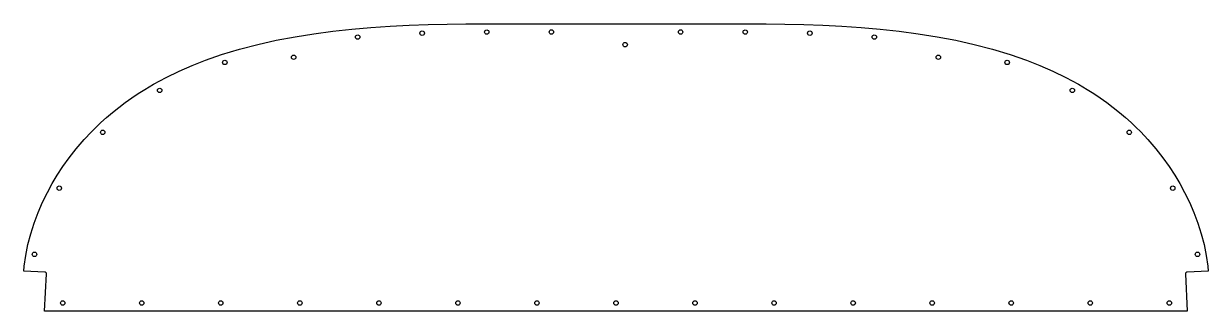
# Model space of a CAD drawing. Extents: x -0.8 to 43.8, y 0 to 10.8.
import ezdxf

# ---------------------------------------------------------------- set-up
doc = ezdxf.new("R2010")
doc.units = 0
doc.header["$MEASUREMENT"] = 0
doc.layers.get('0').update_dxf_attribs({"linetype": 'CONTINUOUS'})

msp = doc.modelspace()

# ---------------------------------------------------------------- linework, layer by layer
for p, q in [((12.275, 10.667), (12.994, 10.716)), ((12.994, 10.716), (13.713, 10.752)), ((13.713, 10.752), (14.429, 10.778)), ((14.429, 10.778), (15.14, 10.795)), ((15.14, 10.795), (15.846, 10.806)), ((15.846, 10.806), (16.765, 10.813)), ((16.765, 10.813), (26.218, 10.813)), ((26.218, 10.813), (27.136, 10.806)), ((27.136, 10.806), (27.842, 10.795)), ((27.842, 10.795), (28.554, 10.778)), ((28.554, 10.778), (29.27, 10.752)), ((29.27, 10.752), (29.988, 10.716)), ((29.988, 10.716), (30.708, 10.667)), ((8.714, 10.188), (9.417, 10.322)), ((9.417, 10.322), (10.125, 10.434)), ((10.125, 10.434), (10.839, 10.528)), ((10.839, 10.528), (11.556, 10.606)), ((11.556, 10.606), (12.275, 10.667)), ((30.708, 10.667), (31.427, 10.606)), ((31.427, 10.606), (32.144, 10.528)), ((32.144, 10.528), (32.857, 10.434)), ((32.857, 10.434), (33.566, 10.322)), ((33.566, 10.322), (34.268, 10.188)), ((6.658, 9.65), (7.334, 9.854)), ((7.334, 9.854), (8.019, 10.033)), ((8.019, 10.033), (8.714, 10.188)), ((34.268, 10.188), (34.963, 10.033)), ((34.963, 10.033), (35.649, 9.854)), ((35.649, 9.854), (36.324, 9.65)), ((5.554, 9.244), (6.049, 9.437)), ((6.049, 9.437), (6.658, 9.65)), ((36.324, 9.65), (36.933, 9.437)), ((36.933, 9.437), (37.429, 9.244)), ((4.568, 8.792), (5.063, 9.031)), ((5.063, 9.031), (5.554, 9.244)), ((37.429, 9.244), (37.92, 9.031)), ((37.92, 9.031), (38.415, 8.792)), ((3.767, 8.341), (4.091, 8.535)), ((4.091, 8.535), (4.568, 8.792)), ((38.415, 8.792), (38.892, 8.535)), ((38.892, 8.535), (39.216, 8.341)), ((3.033, 7.85), (3.276, 8.022)), ((3.276, 8.022), (3.521, 8.186)), ((3.521, 8.186), (3.767, 8.341)), ((39.216, 8.341), (39.462, 8.186)), ((39.462, 8.186), (39.707, 8.022)), ((39.707, 8.022), (39.95, 7.85)), ((2.554, 7.478), (2.792, 7.668)), ((2.792, 7.668), (3.033, 7.85)), ((39.95, 7.85), (40.19, 7.668)), ((40.19, 7.668), (40.429, 7.478)), ((2.119, 7.098), (2.321, 7.28)), ((2.321, 7.28), (2.554, 7.478)), ((40.429, 7.478), (40.662, 7.28)), ((40.662, 7.28), (40.864, 7.098)), ((1.48, 6.455), (1.756, 6.746)), ((1.756, 6.746), (1.937, 6.926)), ((1.937, 6.926), (2.119, 7.098)), ((40.864, 7.098), (41.045, 6.926)), ((41.045, 6.926), (41.227, 6.746)), ((41.227, 6.746), (41.502, 6.455)), ((1.185, 6.112), (1.48, 6.455)), ((41.502, 6.455), (41.797, 6.112)), ((0.919, 5.772), (1.185, 6.112)), ((41.797, 6.112), (42.063, 5.772)), ((0.469, 5.114), (0.681, 5.439)), ((0.681, 5.439), (0.919, 5.772)), ((42.063, 5.772), (42.301, 5.439)), ((42.301, 5.439), (42.513, 5.114)), ((0.282, 4.8), (0.469, 5.114)), ((42.513, 5.114), (42.7, 4.8)), ((-0.08, 4.097), (0.103, 4.472)), ((0.103, 4.472), (0.282, 4.8)), ((42.7, 4.8), (42.88, 4.472)), ((42.88, 4.472), (43.063, 4.097)), ((-0.247, 3.71), (-0.08, 4.097)), ((43.063, 4.097), (43.23, 3.71)), ((-0.395, 3.315), (-0.247, 3.71)), ((43.23, 3.71), (43.378, 3.315)), ((-0.522, 2.914), (-0.395, 3.315)), ((43.378, 3.315), (43.505, 2.914)), ((-0.627, 2.511), (-0.522, 2.914)), ((43.505, 2.914), (43.61, 2.511)), ((-0.711, 2.104), (-0.627, 2.511)), ((43.61, 2.511), (43.693, 2.104)), ((-0.772, 1.692), (-0.711, 2.104)), ((43.693, 2.104), (43.754, 1.692)), ((-0.789, 1.508), (-0.772, 1.692)), ((0.009, 1.471), (-0.789, 1.508)), ((0, 0), (0.068, 1.406)), ((42.914, 1.406), (42.982, 0)), ((43.771, 1.508), (42.974, 1.471)), ((43.754, 1.692), (43.771, 1.508)), ((42.982, 0), (0, 0))]:
    msp.add_line(p, q)
for centre in [(11.775, 10.311), (14.201, 10.457), (16.631, 10.498), (19.061, 10.5), (23.922, 10.5), (26.352, 10.498), (28.782, 10.457), (31.208, 10.311), (21.835, 10.024), (6.776, 9.356), (9.366, 9.551), (33.616, 9.551), (36.206, 9.356), (4.327, 8.306), (38.656, 8.306), (2.184, 6.728), (40.799, 6.728), (0.548, 4.63), (42.435, 4.63), (-0.383, 2.142), (43.365, 2.142), (0.679, 0.312), (3.652, 0.312), (6.625, 0.312), (9.598, 0.312), (12.572, 0.312), (15.545, 0.312), (18.518, 0.312), (21.491, 0.312), (24.464, 0.312), (27.438, 0.312), (30.411, 0.312), (33.384, 0.312), (36.357, 0.312), (39.331, 0.312), (42.304, 0.312)]:
    msp.add_circle(centre, 0.083)
for centre, start, end in [((0.006, 1.409), 357.2159, 87.3531), ((42.977, 1.409), 92.6469, 182.7841)]:
    msp.add_arc(centre, 0.0625, start, end)

doc.saveas('drawing.dxf')
